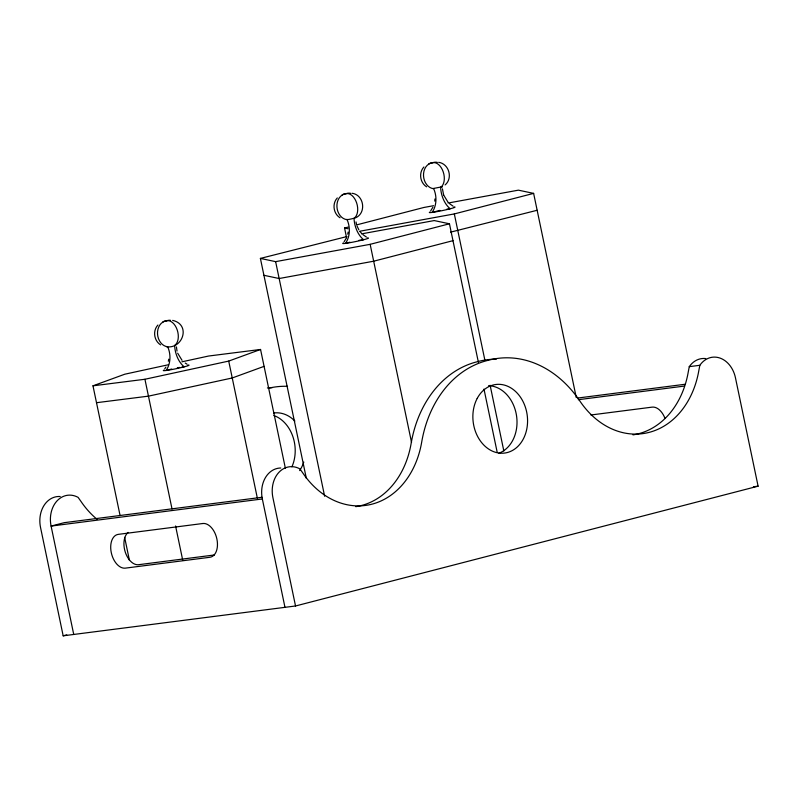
<?xml version="1.0" encoding="UTF-8"?>
<svg xmlns="http://www.w3.org/2000/svg" width="798" height="798" viewBox="0 0 798 798"><rect width="100%" height="100%" fill="white"/><g stroke="black" fill="none" stroke-linecap="round" stroke-linejoin="round"><path stroke-width="1.2" d="M434.74 201.106L434.93 198.991M168.348 361.255L168.747 359.17M347.748 234.143L348.147 232.058M705.751 358.571A25.905 20.409 82.7 0 0 689.273 366.651L688.315 371.659A87.191 68.678 82.7 0 1 632.974 434.87M699.836 365.294L698.878 370.302A87.191 68.678 82.7 0 1 649.153 432.376A87.191 68.678 82.7 0 1 579.927 401.115A114.493 90.174 82.7 0 0 488.017 360.347A114.493 90.174 82.7 0 0 421.693 442.102A87.191 68.678 82.7 0 1 371.978 504.166A87.191 68.678 82.7 0 1 302.751 472.905L299.898 468.885A25.905 20.409 82.7 0 0 278.931 472.326A25.905 20.409 82.7 0 0 272.896 497.603L295.529 605.981L758.1 486.172L735.457 377.803A25.905 20.409 82.7 0 0 720.015 358.073A25.905 20.409 82.7 0 0 699.836 365.294L689.273 366.651M346.312 238.133L344.108 241.734M432.915 207.181L430.701 210.782M164.707 368.846L165.904 367.1M157.894 325.045C152.548 330.761 153.974 340.796 160.617 344.896M337.295 197.934C331.938 203.65 333.374 213.684 340.018 217.784M423.898 166.982C418.541 172.697 419.967 182.732 426.611 186.832M445.104 184.927C453.134 178.273 449.035 163.73 438.671 162.323M346.96 219.31C345.285 220.408 353.873 218.433 355.559 217.824C366.691 213.066 364.088 194.802 352.078 193.276M166.622 346.771C182.892 349.075 191.061 324.547 172.677 320.387M432.935 188.557L442.461 186.732L441.414 186.712M120.079 515.538L92.977 385.823L124.817 374.202L168.538 364.716M92.977 385.823L144.927 379.259L228.717 361.085L260.557 349.464L285.375 468.266M264.088 366.352L232.238 377.973L148.448 396.147L96.508 402.701M346.571 237.674L344.556 228.019L348.167 227.091M356.576 224.906L423.858 207.48L433.553 205.704M439.917 210.393L432.077 212.428A20.788 16.369 82.7 0 0 433.673 188.717A13.007 10.244 82.7 0 1 423.519 175.829A13.007 10.244 82.7 0 1 432.346 162.852A13.007 10.244 82.7 0 1 437.384 162.403M306.352 478.421L260.397 258.412L346.96 236.547M359.788 231.24L454.321 213.924L533.623 193.385L576.276 397.584M349.963 242.213L345.474 243.38A20.788 16.369 82.7 0 0 347.08 219.669A13.007 10.244 82.7 0 1 336.926 206.782A13.007 10.244 82.7 0 1 345.753 193.804A13.007 10.244 82.7 0 1 350.781 193.355M260.397 258.412L275.629 261.644L370.152 244.328L449.454 223.789L478.391 362.302M537.144 210.273L450.581 232.148M452.985 240.667L373.683 261.205L279.15 278.522L263.919 275.3M171.68 369.035L166.084 370.491A20.788 16.369 82.7 0 0 167.68 346.781A13.007 10.244 82.7 0 1 157.525 333.893A13.007 10.244 82.7 0 1 166.353 320.916A13.007 10.244 82.7 0 1 170.533 320.317M60.209 496.516A25.905 20.409 82.7 0 0 40.528 527.438L63.172 635.816L66.783 634.879M181.894 361.823L208.607 356.028L260.557 349.464M448.097 203.041L518.391 190.163L533.623 193.385M361.504 233.884L434.222 220.567L449.454 223.789M446.77 209.226L450.222 208.777A20.788 12.748 75.5 0 1 440.636 187.321A13.007 7.98 75.5 0 0 443.219 171.869A13.007 7.98 75.5 0 0 432.346 162.852A13.007 7.98 75.5 0 0 428.636 164.159M359.01 240.328L363.619 239.729A20.788 12.748 75.5 0 1 354.033 218.273A13.007 7.98 75.5 0 0 356.616 202.832A13.007 7.98 75.5 0 0 345.753 193.804A13.007 7.98 75.5 0 0 342.033 195.111M177.316 367.728L179.62 367.429M181.924 367.14L184.218 366.841A20.788 12.748 75.5 0 1 174.642 345.384A13.007 7.98 75.5 0 0 177.216 329.943A13.007 7.98 75.5 0 0 166.353 320.916A13.007 7.98 75.5 0 0 162.632 322.222M577.892 398.022L685.362 384.227M578.271 399.708L684.504 386.062M590.919 414.99L652.156 407.13A17.287 10.593 75.5 0 1 664.973 418.332M261.963 497.284L64.309 522.66L51.092 526.082L73.735 634.46M280.766 468.007A25.905 20.409 82.7 0 0 262.333 498.959L51.092 526.082A25.905 20.409 82.7 0 1 57.127 500.795A25.905 20.409 82.7 0 1 78.104 497.363L80.947 501.383A87.191 68.678 82.7 0 0 97.206 519.418M214.502 554.959L138.583 564.705A17.287 10.593 75.5 0 1 125.266 552.086A17.287 10.593 75.5 0 1 128.129 532.416M753.402 486.78L758.1 486.172M63.172 635.816L295.529 605.981M344.556 228.019L348.078 228.767M453.025 206.113L449.563 203.69M366.422 237.066L362.96 234.652M185.236 363.06L187.031 364.177M448.037 202.233L443.628 195.041M360.058 231.57L361.434 233.186M182.034 360.297L177.655 353.175M358.861 229.824L357.025 225.994M177.016 351.06L176.438 346.921M443.648 195.101L442.441 188.857M454.321 213.924L484.785 359.738M490.122 385.284L503.837 450.97M483.977 389.055L497.194 452.306M370.152 244.328L411.549 442.441M275.629 261.644L324.636 496.246M262.333 498.959L284.976 607.338M228.717 361.085L257.335 498.092M144.927 379.259L172.029 508.984M175.57 525.972L182.672 559.947M124.638 537.383L129.456 560.435M356.028 221.924L356.437 224.019M488.576 385.683A34.563 27.222 82.7 0 1 516.515 415.608A34.563 27.222 82.7 0 1 498.92 453.204M496.366 359.15A114.493 90.174 82.7 0 0 477.453 361.694A114.493 90.174 82.7 0 0 411.14 443.449A87.191 68.678 82.7 0 1 355.788 506.66M273.764 413.005A34.563 27.222 82.7 0 1 294.881 421.045M303.789 462.072A34.563 27.222 82.7 0 1 299.639 470.591M273.894 415.519A34.563 27.222 82.7 0 1 291.908 466.83M267.4 387.988A114.493 90.174 82.7 0 1 272.168 387.668M268.537 388.227A114.493 90.174 82.7 0 1 287.529 386.312M187.989 365.085A13.187 0.808 -11.8 0 1 176.418 368.646A13.187 0.808 -11.8 0 1 164.139 370.082M453.982 207.021A13.187 0.808 -11.8 0 1 442.411 210.582A13.187 0.808 -11.8 0 1 430.142 212.019M367.389 237.974A13.187 0.808 -11.8 0 1 355.818 241.535A13.187 0.808 -11.8 0 1 343.539 242.971M202.802 523.508L118.303 534.361A17.287 10.593 75.5 0 0 111.271 552.605A17.287 10.593 75.5 0 0 125.366 568.136L209.854 557.283A17.287 10.593 75.5 0 0 216.896 539.039A17.287 10.593 75.5 0 0 202.802 523.508M477.204 398.421A34.563 27.222 82.7 0 0 498.92 453.035A34.563 27.222 82.7 0 0 524.535 404.875A34.563 27.222 82.7 0 0 477.204 398.421"/></g></svg>
